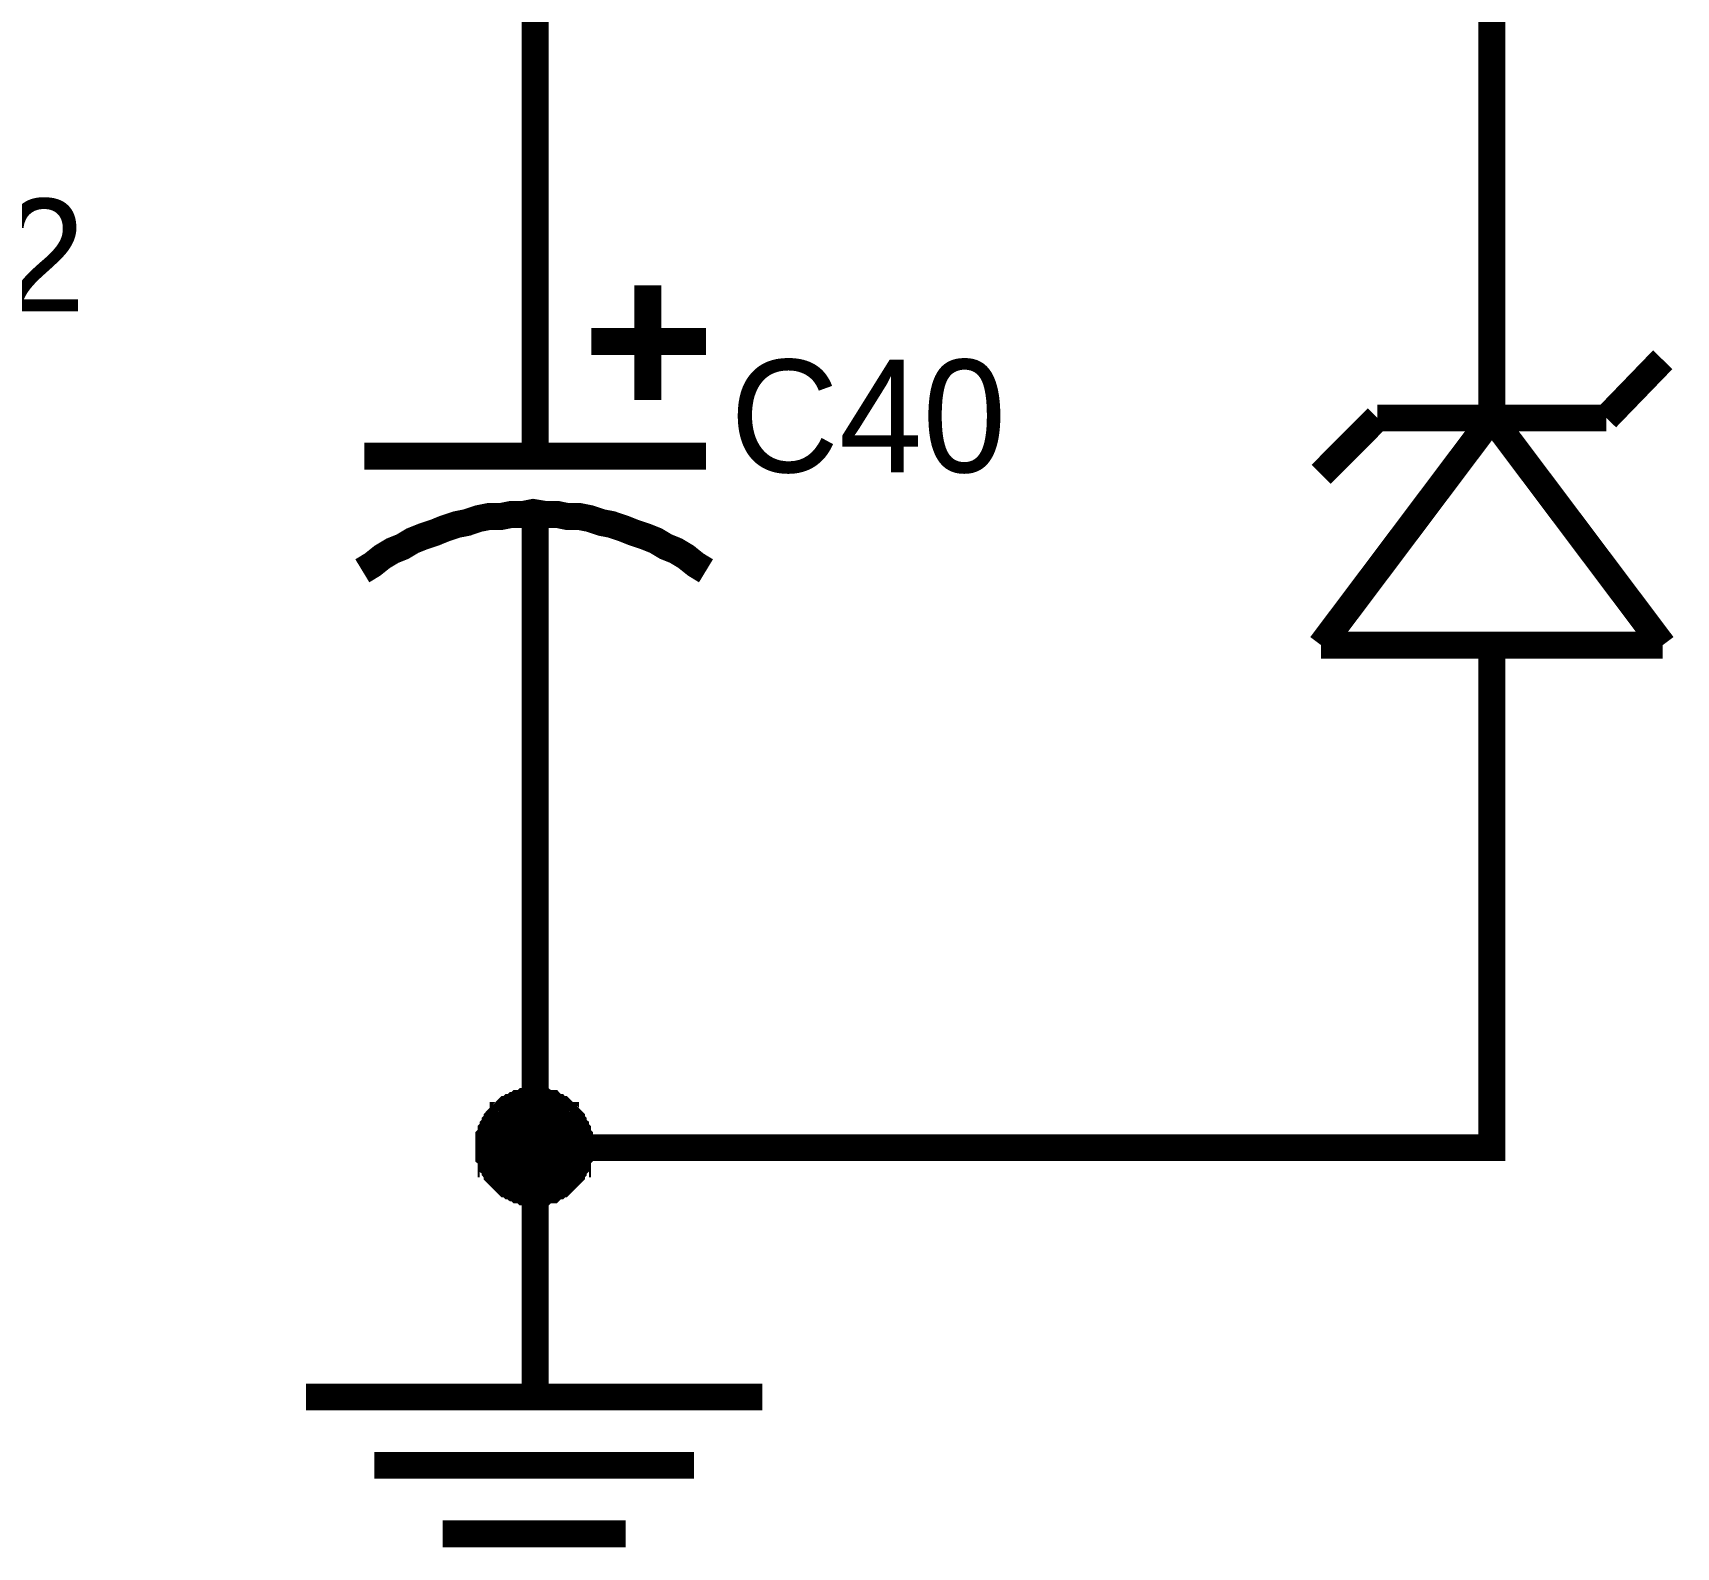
# Model space of a CAD drawing. Header units: millimetres. Extents: x 0 to 800, y 0 to 567.
# Drawn here: x 401.33 to 419.64, y 316.84 to 333.71 of the extents above; entities that cross this region are included whole.
import ezdxf

# ---------------------------------------------------------------- set-up
doc = ezdxf.new("R2010")
doc.units = ezdxf.units.MM
doc.layers.add('Sheet', color=255, linetype='Continuous')

msp = doc.modelspace()

# ---------------------------------------------------------------- linework, layer by layer
at = {"layer": 'Sheet'}
for points, const_width in [([(406.927, 332.465), (406.927, 337.639), (417.589, 337.639)], 0.3), ([(417.589, 333.226), (417.589, 337.549), (417.589, 337.639)], 0.3), ([(417.589, 330.695), (417.589, 333.226)], 0.3), ([(406.927, 329.934), (406.927, 332.465)], 0.3), ([(408.181, 330.897), (408.181, 329.62)], 0.3), ([(417.589, 330.695), (417.589, 329.419)], 0.3), ([(407.554, 330.27), (408.83, 330.27)], 0.3), ([(419.493, 330.068), (418.865, 329.419)], 0.3), ([(406.927, 329.934), (406.927, 328.993)], 0.3), ([(416.312, 329.419), (415.685, 328.791)], 0.3), ([(417.589, 329.419), (415.685, 326.888)], 0.3), ([(418.865, 329.419), (416.312, 329.419)], 0.3), ([(419.493, 326.888), (417.589, 329.419)], 0.3), ([(405.023, 328.993), (408.83, 328.993)], 0.3), ([(408.83, 327.716), (408.718, 327.784), (408.607, 327.873), (408.495, 327.94), (408.383, 327.985), (408.271, 328.052), (408.159, 328.097), (408.024, 328.142), (407.912, 328.187), (407.778, 328.232), (407.666, 328.254), (407.531, 328.299), (407.419, 328.321), (407.285, 328.321), (407.173, 328.344), (407.039, 328.344), (406.904, 328.366), (406.792, 328.344), (406.658, 328.344), (406.546, 328.321), (406.411, 328.321), (406.299, 328.299), (406.165, 328.254), (406.053, 328.232), (405.919, 328.187), (405.807, 328.142), (405.672, 328.097), (405.56, 328.052), (405.448, 327.985), (405.336, 327.94), (405.224, 327.873), (405.112, 327.784), (405, 327.716)], 0.3), ([(406.927, 328.366), (406.927, 327.403)], 0.3), ([(406.927, 327.403), (406.927, 324.849)], 0.3), ([(415.685, 326.888), (419.493, 326.888)], 0.3), ([(417.589, 325.611), (417.589, 326.888)], 0.3), ([(417.589, 325.611), (417.589, 323.08)], 0.3), ([(406.927, 324.849), (406.927, 321.288), (406.927, 321.042)], 0.3), ([(417.589, 323.08), (417.589, 321.288), (406.927, 321.288)], 0.3), ([(406.411, 321.288), (406.411, 321.31), (406.411, 321.333), (406.411, 321.377), (406.411, 321.4), (406.434, 321.422), (406.434, 321.445), (406.434, 321.467), (406.456, 321.489), (406.456, 321.512), (406.479, 321.534), (406.479, 321.557), (406.501, 321.579), (406.501, 321.601), (406.523, 321.624), (406.546, 321.646), (406.568, 321.646), (406.568, 321.669), (406.591, 321.691), (406.613, 321.713), (406.635, 321.713), (406.658, 321.736), (406.68, 321.736), (406.703, 321.758), (406.725, 321.758), (406.747, 321.781), (406.77, 321.781), (406.792, 321.781), (406.815, 321.803), (406.837, 321.803), (406.882, 321.803), (406.904, 321.803), (406.927, 321.803)], 0.3), ([(406.411, 321.288), (406.411, 321.31), (406.411, 321.333), (406.411, 321.377), (406.411, 321.4), (406.434, 321.422), (406.434, 321.445), (406.434, 321.467), (406.456, 321.489), (406.456, 321.512), (406.479, 321.534), (406.479, 321.557), (406.501, 321.579), (406.501, 321.601), (406.523, 321.624), (406.546, 321.646), (406.568, 321.646), (406.568, 321.669), (406.591, 321.691), (406.613, 321.713), (406.635, 321.713), (406.658, 321.736), (406.68, 321.736), (406.703, 321.758), (406.725, 321.758), (406.747, 321.781), (406.77, 321.781), (406.792, 321.781), (406.815, 321.803), (406.837, 321.803), (406.882, 321.803), (406.904, 321.803), (406.927, 321.803)], 0.3), ([(406.411, 321.288), (406.411, 321.31), (406.411, 321.333), (406.411, 321.377), (406.411, 321.4), (406.434, 321.422), (406.434, 321.445), (406.434, 321.467), (406.456, 321.489), (406.456, 321.512), (406.479, 321.534), (406.479, 321.557), (406.501, 321.579), (406.501, 321.601), (406.523, 321.624), (406.546, 321.646), (406.568, 321.646), (406.568, 321.669), (406.591, 321.691), (406.613, 321.713), (406.635, 321.713), (406.658, 321.736), (406.68, 321.736), (406.703, 321.758), (406.725, 321.758), (406.747, 321.781), (406.77, 321.781), (406.792, 321.781), (406.815, 321.803), (406.837, 321.803), (406.882, 321.803), (406.904, 321.803), (406.927, 321.803)], 0.3), ([(406.411, 321.288), (406.411, 321.31), (406.411, 321.333), (406.411, 321.377), (406.411, 321.4), (406.434, 321.422), (406.434, 321.445), (406.434, 321.467), (406.456, 321.489), (406.456, 321.512), (406.479, 321.534), (406.479, 321.557), (406.501, 321.579), (406.501, 321.601), (406.523, 321.624), (406.546, 321.646), (406.568, 321.646), (406.568, 321.669), (406.591, 321.691), (406.613, 321.713), (406.635, 321.713), (406.658, 321.736), (406.68, 321.736), (406.703, 321.758), (406.725, 321.758), (406.747, 321.781), (406.77, 321.781), (406.792, 321.781), (406.815, 321.803), (406.837, 321.803), (406.882, 321.803), (406.904, 321.803), (406.927, 321.803)], 0.3), ([(406.411, 321.288), (406.411, 321.31), (406.411, 321.333), (406.411, 321.377), (406.411, 321.4), (406.434, 321.422), (406.434, 321.445), (406.434, 321.467), (406.456, 321.489), (406.456, 321.512), (406.479, 321.534), (406.479, 321.557), (406.501, 321.579), (406.501, 321.601), (406.523, 321.624), (406.546, 321.646), (406.568, 321.646), (406.568, 321.669), (406.591, 321.691), (406.613, 321.713), (406.635, 321.713), (406.658, 321.736), (406.68, 321.736), (406.703, 321.758), (406.725, 321.758), (406.747, 321.781), (406.77, 321.781), (406.792, 321.781), (406.815, 321.803), (406.837, 321.803), (406.882, 321.803), (406.904, 321.803), (406.927, 321.803)], 0.0991), ([(406.411, 321.288), (406.411, 321.31), (406.411, 321.333), (406.411, 321.377), (406.411, 321.4), (406.434, 321.422), (406.434, 321.445), (406.434, 321.467), (406.456, 321.489), (406.456, 321.512), (406.479, 321.534), (406.479, 321.557), (406.501, 321.579), (406.501, 321.601), (406.523, 321.624), (406.546, 321.646), (406.568, 321.646), (406.568, 321.669), (406.591, 321.691), (406.613, 321.713), (406.635, 321.713), (406.658, 321.736), (406.68, 321.736), (406.703, 321.758), (406.725, 321.758), (406.747, 321.781), (406.77, 321.781), (406.792, 321.781), (406.815, 321.803), (406.837, 321.803), (406.882, 321.803), (406.904, 321.803), (406.927, 321.803)], 0.0991), ([(406.411, 321.288), (406.411, 321.31), (406.411, 321.333), (406.411, 321.377), (406.411, 321.4), (406.434, 321.422), (406.434, 321.445), (406.434, 321.467), (406.456, 321.489), (406.456, 321.512), (406.479, 321.534), (406.479, 321.557), (406.501, 321.579), (406.501, 321.601), (406.523, 321.624), (406.546, 321.646), (406.568, 321.646), (406.568, 321.669), (406.591, 321.691), (406.613, 321.713), (406.635, 321.713), (406.658, 321.736), (406.68, 321.736), (406.703, 321.758), (406.725, 321.758), (406.747, 321.781), (406.77, 321.781), (406.792, 321.781), (406.815, 321.803), (406.837, 321.803), (406.882, 321.803), (406.904, 321.803), (406.927, 321.803)], 0.0991), ([(406.411, 321.288), (406.411, 321.31), (406.411, 321.333), (406.411, 321.377), (406.411, 321.4), (406.434, 321.422), (406.434, 321.445), (406.434, 321.467), (406.456, 321.489), (406.456, 321.512), (406.479, 321.534), (406.479, 321.557), (406.501, 321.579), (406.501, 321.601), (406.523, 321.624), (406.546, 321.646), (406.568, 321.646), (406.568, 321.669), (406.591, 321.691), (406.613, 321.713), (406.635, 321.713), (406.658, 321.736), (406.68, 321.736), (406.703, 321.758), (406.725, 321.758), (406.747, 321.781), (406.77, 321.781), (406.792, 321.781), (406.815, 321.803), (406.837, 321.803), (406.882, 321.803), (406.904, 321.803), (406.927, 321.803)], 0.0991), ([(406.927, 321.803), (406.927, 321.803)], 0.3), ([(406.927, 321.803), (406.949, 321.803), (406.971, 321.803), (406.994, 321.803), (407.016, 321.803), (407.039, 321.781), (407.061, 321.781), (407.106, 321.781), (407.128, 321.758), (407.128, 321.758), (407.151, 321.736), (407.173, 321.736), (407.195, 321.713), (407.218, 321.713), (407.24, 321.691), (407.263, 321.669), (407.263, 321.646), (407.285, 321.646), (407.307, 321.624), (407.33, 321.601), (407.33, 321.579), (407.352, 321.557), (407.352, 321.534), (407.375, 321.512), (407.375, 321.489), (407.397, 321.467), (407.397, 321.445), (407.397, 321.422), (407.419, 321.4), (407.419, 321.377), (407.419, 321.333), (407.419, 321.31), (407.419, 321.288)], 0.3), ([(406.927, 321.803), (406.927, 321.803)], 0.3), ([(406.927, 321.803), (406.949, 321.803), (406.971, 321.803), (406.994, 321.803), (407.016, 321.803), (407.039, 321.781), (407.061, 321.781), (407.106, 321.781), (407.128, 321.758), (407.128, 321.758), (407.151, 321.736), (407.173, 321.736), (407.195, 321.713), (407.218, 321.713), (407.24, 321.691), (407.263, 321.669), (407.263, 321.646), (407.285, 321.646), (407.307, 321.624), (407.33, 321.601), (407.33, 321.579), (407.352, 321.557), (407.352, 321.534), (407.375, 321.512), (407.375, 321.489), (407.397, 321.467), (407.397, 321.445), (407.397, 321.422), (407.419, 321.4), (407.419, 321.377), (407.419, 321.333), (407.419, 321.31), (407.419, 321.288)], 0.3), ([(406.927, 321.803), (406.927, 321.803)], 0.3), ([(406.927, 321.803), (406.949, 321.803), (406.971, 321.803), (406.994, 321.803), (407.016, 321.803), (407.039, 321.781), (407.061, 321.781), (407.106, 321.781), (407.128, 321.758), (407.128, 321.758), (407.151, 321.736), (407.173, 321.736), (407.195, 321.713), (407.218, 321.713), (407.24, 321.691), (407.263, 321.669), (407.263, 321.646), (407.285, 321.646), (407.307, 321.624), (407.33, 321.601), (407.33, 321.579), (407.352, 321.557), (407.352, 321.534), (407.375, 321.512), (407.375, 321.489), (407.397, 321.467), (407.397, 321.445), (407.397, 321.422), (407.419, 321.4), (407.419, 321.377), (407.419, 321.333), (407.419, 321.31), (407.419, 321.288)], 0.3), ([(406.927, 321.803), (406.927, 321.803)], 0.3), ([(406.927, 321.803), (406.949, 321.803), (406.971, 321.803), (406.994, 321.803), (407.016, 321.803), (407.039, 321.781), (407.061, 321.781), (407.106, 321.781), (407.128, 321.758), (407.128, 321.758), (407.151, 321.736), (407.173, 321.736), (407.195, 321.713), (407.218, 321.713), (407.24, 321.691), (407.263, 321.669), (407.263, 321.646), (407.285, 321.646), (407.307, 321.624), (407.33, 321.601), (407.33, 321.579), (407.352, 321.557), (407.352, 321.534), (407.375, 321.512), (407.375, 321.489), (407.397, 321.467), (407.397, 321.445), (407.397, 321.422), (407.419, 321.4), (407.419, 321.377), (407.419, 321.333), (407.419, 321.31), (407.419, 321.288)], 0.3), ([(406.927, 321.803), (406.927, 321.803)], 0.0991), ([(406.927, 321.803), (406.949, 321.803), (406.971, 321.803), (406.994, 321.803), (407.016, 321.803), (407.039, 321.781), (407.061, 321.781), (407.106, 321.781), (407.128, 321.758), (407.128, 321.758), (407.151, 321.736), (407.173, 321.736), (407.195, 321.713), (407.218, 321.713), (407.24, 321.691), (407.263, 321.669), (407.263, 321.646), (407.285, 321.646), (407.307, 321.624), (407.33, 321.601), (407.33, 321.579), (407.352, 321.557), (407.352, 321.534), (407.375, 321.512), (407.375, 321.489), (407.397, 321.467), (407.397, 321.445), (407.397, 321.422), (407.419, 321.4), (407.419, 321.377), (407.419, 321.333), (407.419, 321.31), (407.419, 321.288)], 0.0991), ([(406.927, 321.803), (406.927, 321.803)], 0.0991), ([(406.927, 321.803), (406.949, 321.803), (406.971, 321.803), (406.994, 321.803), (407.016, 321.803), (407.039, 321.781), (407.061, 321.781), (407.106, 321.781), (407.128, 321.758), (407.128, 321.758), (407.151, 321.736), (407.173, 321.736), (407.195, 321.713), (407.218, 321.713), (407.24, 321.691), (407.263, 321.669), (407.263, 321.646), (407.285, 321.646), (407.307, 321.624), (407.33, 321.601), (407.33, 321.579), (407.352, 321.557), (407.352, 321.534), (407.375, 321.512), (407.375, 321.489), (407.397, 321.467), (407.397, 321.445), (407.397, 321.422), (407.419, 321.4), (407.419, 321.377), (407.419, 321.333), (407.419, 321.31), (407.419, 321.288)], 0.0991), ([(406.927, 321.803), (406.927, 321.803)], 0.0991), ([(406.927, 321.803), (406.949, 321.803), (406.971, 321.803), (406.994, 321.803), (407.016, 321.803), (407.039, 321.781), (407.061, 321.781), (407.106, 321.781), (407.128, 321.758), (407.128, 321.758), (407.151, 321.736), (407.173, 321.736), (407.195, 321.713), (407.218, 321.713), (407.24, 321.691), (407.263, 321.669), (407.263, 321.646), (407.285, 321.646), (407.307, 321.624), (407.33, 321.601), (407.33, 321.579), (407.352, 321.557), (407.352, 321.534), (407.375, 321.512), (407.375, 321.489), (407.397, 321.467), (407.397, 321.445), (407.397, 321.422), (407.419, 321.4), (407.419, 321.377), (407.419, 321.333), (407.419, 321.31), (407.419, 321.288)], 0.0991), ([(406.927, 321.803), (406.927, 321.803)], 0.0991), ([(406.927, 321.803), (406.949, 321.803), (406.971, 321.803), (406.994, 321.803), (407.016, 321.803), (407.039, 321.781), (407.061, 321.781), (407.106, 321.781), (407.128, 321.758), (407.128, 321.758), (407.151, 321.736), (407.173, 321.736), (407.195, 321.713), (407.218, 321.713), (407.24, 321.691), (407.263, 321.669), (407.263, 321.646), (407.285, 321.646), (407.307, 321.624), (407.33, 321.601), (407.33, 321.579), (407.352, 321.557), (407.352, 321.534), (407.375, 321.512), (407.375, 321.489), (407.397, 321.467), (407.397, 321.445), (407.397, 321.422), (407.419, 321.4), (407.419, 321.377), (407.419, 321.333), (407.419, 321.31), (407.419, 321.288)], 0.0991), ([(406.927, 320.795), (406.904, 320.795), (406.882, 320.795), (406.837, 320.795), (406.815, 320.795), (406.792, 320.818), (406.77, 320.818), (406.747, 320.818), (406.725, 320.84), (406.703, 320.84), (406.68, 320.862), (406.658, 320.862), (406.635, 320.885), (406.613, 320.885), (406.591, 320.907), (406.568, 320.93), (406.568, 320.93), (406.546, 320.952), (406.523, 320.974), (406.501, 320.997), (406.501, 321.019), (406.479, 321.042), (406.479, 321.064), (406.456, 321.086), (406.456, 321.109), (406.434, 321.109), (406.434, 321.154), (406.434, 321.176), (406.411, 321.198), (406.411, 321.221), (406.411, 321.243), (406.411, 321.266), (406.411, 321.288)], 0.3), ([(406.411, 321.288), (406.411, 321.288)], 0.3), ([(406.927, 320.795), (406.904, 320.795), (406.882, 320.795), (406.837, 320.795), (406.815, 320.795), (406.792, 320.818), (406.77, 320.818), (406.747, 320.818), (406.725, 320.84), (406.703, 320.84), (406.68, 320.862), (406.658, 320.862), (406.635, 320.885), (406.613, 320.885), (406.591, 320.907), (406.568, 320.93), (406.568, 320.93), (406.546, 320.952), (406.523, 320.974), (406.501, 320.997), (406.501, 321.019), (406.479, 321.042), (406.479, 321.064), (406.456, 321.086), (406.456, 321.109), (406.434, 321.109), (406.434, 321.154), (406.434, 321.176), (406.411, 321.198), (406.411, 321.221), (406.411, 321.243), (406.411, 321.266), (406.411, 321.288)], 0.3), ([(406.411, 321.288), (406.411, 321.288)], 0.3), ([(406.927, 320.795), (406.904, 320.795), (406.882, 320.795), (406.837, 320.795), (406.815, 320.795), (406.792, 320.818), (406.77, 320.818), (406.747, 320.818), (406.725, 320.84), (406.703, 320.84), (406.68, 320.862), (406.658, 320.862), (406.635, 320.885), (406.613, 320.885), (406.591, 320.907), (406.568, 320.93), (406.568, 320.93), (406.546, 320.952), (406.523, 320.974), (406.501, 320.997), (406.501, 321.019), (406.479, 321.042), (406.479, 321.064), (406.456, 321.086), (406.456, 321.109), (406.434, 321.109), (406.434, 321.154), (406.434, 321.176), (406.411, 321.198), (406.411, 321.221), (406.411, 321.243), (406.411, 321.266), (406.411, 321.288)], 0.3), ([(406.411, 321.288), (406.411, 321.288)], 0.3), ([(406.927, 320.795), (406.904, 320.795), (406.882, 320.795), (406.837, 320.795), (406.815, 320.795), (406.792, 320.818), (406.77, 320.818), (406.747, 320.818), (406.725, 320.84), (406.703, 320.84), (406.68, 320.862), (406.658, 320.862), (406.635, 320.885), (406.613, 320.885), (406.591, 320.907), (406.568, 320.93), (406.568, 320.93), (406.546, 320.952), (406.523, 320.974), (406.501, 320.997), (406.501, 321.019), (406.479, 321.042), (406.479, 321.064), (406.456, 321.086), (406.456, 321.109), (406.434, 321.109), (406.434, 321.154), (406.434, 321.176), (406.411, 321.198), (406.411, 321.221), (406.411, 321.243), (406.411, 321.266), (406.411, 321.288)], 0.3), ([(406.411, 321.288), (406.411, 321.288)], 0.3), ([(407.419, 321.288), (407.419, 321.266), (407.419, 321.243), (407.419, 321.221), (407.419, 321.198), (407.397, 321.176), (407.397, 321.154), (407.397, 321.109), (407.375, 321.109), (407.375, 321.086), (407.352, 321.064), (407.352, 321.042), (407.33, 321.019), (407.33, 320.997), (407.307, 320.974), (407.285, 320.952), (407.263, 320.93), (407.263, 320.93), (407.24, 320.907), (407.218, 320.885), (407.195, 320.885), (407.173, 320.862), (407.151, 320.862), (407.128, 320.84), (407.128, 320.84), (407.106, 320.818), (407.061, 320.818), (407.039, 320.818), (407.016, 320.795), (406.994, 320.795), (406.971, 320.795), (406.949, 320.795), (406.927, 320.795)], 0.3), ([(407.419, 321.288), (407.419, 321.266), (407.419, 321.243), (407.419, 321.221), (407.419, 321.198), (407.397, 321.176), (407.397, 321.154), (407.397, 321.109), (407.375, 321.109), (407.375, 321.086), (407.352, 321.064), (407.352, 321.042), (407.33, 321.019), (407.33, 320.997), (407.307, 320.974), (407.285, 320.952), (407.263, 320.93), (407.263, 320.93), (407.24, 320.907), (407.218, 320.885), (407.195, 320.885), (407.173, 320.862), (407.151, 320.862), (407.128, 320.84), (407.128, 320.84), (407.106, 320.818), (407.061, 320.818), (407.039, 320.818), (407.016, 320.795), (406.994, 320.795), (406.971, 320.795), (406.949, 320.795), (406.927, 320.795)], 0.3), ([(407.419, 321.288), (407.419, 321.266), (407.419, 321.243), (407.419, 321.221), (407.419, 321.198), (407.397, 321.176), (407.397, 321.154), (407.397, 321.109), (407.375, 321.109), (407.375, 321.086), (407.352, 321.064), (407.352, 321.042), (407.33, 321.019), (407.33, 320.997), (407.307, 320.974), (407.285, 320.952), (407.263, 320.93), (407.263, 320.93), (407.24, 320.907), (407.218, 320.885), (407.195, 320.885), (407.173, 320.862), (407.151, 320.862), (407.128, 320.84), (407.128, 320.84), (407.106, 320.818), (407.061, 320.818), (407.039, 320.818), (407.016, 320.795), (406.994, 320.795), (406.971, 320.795), (406.949, 320.795), (406.927, 320.795)], 0.3), ([(407.419, 321.288), (407.419, 321.266), (407.419, 321.243), (407.419, 321.221), (407.419, 321.198), (407.397, 321.176), (407.397, 321.154), (407.397, 321.109), (407.375, 321.109), (407.375, 321.086), (407.352, 321.064), (407.352, 321.042), (407.33, 321.019), (407.33, 320.997), (407.307, 320.974), (407.285, 320.952), (407.263, 320.93), (407.263, 320.93), (407.24, 320.907), (407.218, 320.885), (407.195, 320.885), (407.173, 320.862), (407.151, 320.862), (407.128, 320.84), (407.128, 320.84), (407.106, 320.818), (407.061, 320.818), (407.039, 320.818), (407.016, 320.795), (406.994, 320.795), (406.971, 320.795), (406.949, 320.795), (406.927, 320.795)], 0.3), ([(407.419, 321.288), (407.419, 321.288), (407.419, 321.288), (407.419, 321.288), (407.419, 321.288), (407.419, 321.288), (407.419, 321.288), (407.419, 321.288), (407.419, 321.288), (407.419, 321.288), (407.419, 321.288), (407.419, 321.288), (407.419, 321.288), (407.419, 321.288), (407.419, 321.288), (407.419, 321.288), (407.419, 321.288), (407.419, 321.288), (407.419, 321.288), (407.419, 321.288), (407.419, 321.288), (407.419, 321.288), (407.419, 321.288), (407.419, 321.288), (407.419, 321.288), (407.419, 321.288), (407.419, 321.288), (407.419, 321.288), (407.419, 321.288), (407.419, 321.288), (407.419, 321.288), (407.419, 321.288), (407.419, 321.288)], 0.3), ([(407.419, 321.288), (407.419, 321.288)], 0.3), ([(407.419, 321.288), (407.419, 321.288), (407.419, 321.288), (407.419, 321.288), (407.419, 321.288), (407.419, 321.288), (407.419, 321.288), (407.419, 321.288), (407.419, 321.288), (407.419, 321.288), (407.419, 321.288), (407.419, 321.288), (407.419, 321.288), (407.419, 321.288), (407.419, 321.288), (407.419, 321.288), (407.419, 321.288), (407.419, 321.288), (407.419, 321.288), (407.419, 321.288), (407.419, 321.288), (407.419, 321.288), (407.419, 321.288), (407.419, 321.288), (407.419, 321.288), (407.419, 321.288), (407.419, 321.288), (407.419, 321.288), (407.419, 321.288), (407.419, 321.288), (407.419, 321.288), (407.419, 321.288), (407.419, 321.288)], 0.3), ([(407.419, 321.288), (407.419, 321.288)], 0.3), ([(407.419, 321.288), (407.419, 321.288), (407.419, 321.288), (407.419, 321.288), (407.419, 321.288), (407.419, 321.288), (407.419, 321.288), (407.419, 321.288), (407.419, 321.288), (407.419, 321.288), (407.419, 321.288), (407.419, 321.288), (407.419, 321.288), (407.419, 321.288), (407.419, 321.288), (407.419, 321.288), (407.419, 321.288), (407.419, 321.288), (407.419, 321.288), (407.419, 321.288), (407.419, 321.288), (407.419, 321.288), (407.419, 321.288), (407.419, 321.288), (407.419, 321.288), (407.419, 321.288), (407.419, 321.288), (407.419, 321.288), (407.419, 321.288), (407.419, 321.288), (407.419, 321.288), (407.419, 321.288), (407.419, 321.288)], 0.3), ([(407.419, 321.288), (407.419, 321.288)], 0.3), ([(407.419, 321.288), (407.419, 321.288), (407.419, 321.288), (407.419, 321.288), (407.419, 321.288), (407.419, 321.288), (407.419, 321.288), (407.419, 321.288), (407.419, 321.288), (407.419, 321.288), (407.419, 321.288), (407.419, 321.288), (407.419, 321.288), (407.419, 321.288), (407.419, 321.288), (407.419, 321.288), (407.419, 321.288), (407.419, 321.288), (407.419, 321.288), (407.419, 321.288), (407.419, 321.288), (407.419, 321.288), (407.419, 321.288), (407.419, 321.288), (407.419, 321.288), (407.419, 321.288), (407.419, 321.288), (407.419, 321.288), (407.419, 321.288), (407.419, 321.288), (407.419, 321.288), (407.419, 321.288), (407.419, 321.288)], 0.3), ([(407.419, 321.288), (407.419, 321.288)], 0.3), ([(406.927, 320.795), (406.904, 320.795), (406.882, 320.795), (406.837, 320.795), (406.815, 320.795), (406.792, 320.818), (406.77, 320.818), (406.747, 320.818), (406.725, 320.84), (406.703, 320.84), (406.68, 320.862), (406.658, 320.862), (406.635, 320.885), (406.613, 320.885), (406.591, 320.907), (406.568, 320.93), (406.568, 320.93), (406.546, 320.952), (406.523, 320.974), (406.501, 320.997), (406.501, 321.019), (406.479, 321.042), (406.479, 321.064), (406.456, 321.086), (406.456, 321.109), (406.434, 321.109), (406.434, 321.154), (406.434, 321.176), (406.411, 321.198), (406.411, 321.221), (406.411, 321.243), (406.411, 321.266), (406.411, 321.288)], 0.0991), ([(406.411, 321.288), (406.411, 321.288)], 0.0991), ([(406.927, 320.795), (406.904, 320.795), (406.882, 320.795), (406.837, 320.795), (406.815, 320.795), (406.792, 320.818), (406.77, 320.818), (406.747, 320.818), (406.725, 320.84), (406.703, 320.84), (406.68, 320.862), (406.658, 320.862), (406.635, 320.885), (406.613, 320.885), (406.591, 320.907), (406.568, 320.93), (406.568, 320.93), (406.546, 320.952), (406.523, 320.974), (406.501, 320.997), (406.501, 321.019), (406.479, 321.042), (406.479, 321.064), (406.456, 321.086), (406.456, 321.109), (406.434, 321.109), (406.434, 321.154), (406.434, 321.176), (406.411, 321.198), (406.411, 321.221), (406.411, 321.243), (406.411, 321.266), (406.411, 321.288)], 0.0991), ([(406.411, 321.288), (406.411, 321.288)], 0.0991), ([(406.927, 320.795), (406.904, 320.795), (406.882, 320.795), (406.837, 320.795), (406.815, 320.795), (406.792, 320.818), (406.77, 320.818), (406.747, 320.818), (406.725, 320.84), (406.703, 320.84), (406.68, 320.862), (406.658, 320.862), (406.635, 320.885), (406.613, 320.885), (406.591, 320.907), (406.568, 320.93), (406.568, 320.93), (406.546, 320.952), (406.523, 320.974), (406.501, 320.997), (406.501, 321.019), (406.479, 321.042), (406.479, 321.064), (406.456, 321.086), (406.456, 321.109), (406.434, 321.109), (406.434, 321.154), (406.434, 321.176), (406.411, 321.198), (406.411, 321.221), (406.411, 321.243), (406.411, 321.266), (406.411, 321.288)], 0.0991), ([(406.411, 321.288), (406.411, 321.288)], 0.0991), ([(406.927, 320.795), (406.904, 320.795), (406.882, 320.795), (406.837, 320.795), (406.815, 320.795), (406.792, 320.818), (406.77, 320.818), (406.747, 320.818), (406.725, 320.84), (406.703, 320.84), (406.68, 320.862), (406.658, 320.862), (406.635, 320.885), (406.613, 320.885), (406.591, 320.907), (406.568, 320.93), (406.568, 320.93), (406.546, 320.952), (406.523, 320.974), (406.501, 320.997), (406.501, 321.019), (406.479, 321.042), (406.479, 321.064), (406.456, 321.086), (406.456, 321.109), (406.434, 321.109), (406.434, 321.154), (406.434, 321.176), (406.411, 321.198), (406.411, 321.221), (406.411, 321.243), (406.411, 321.266), (406.411, 321.288)], 0.0991), ([(406.411, 321.288), (406.411, 321.288)], 0.0991), ([(407.419, 321.288), (407.419, 321.266), (407.419, 321.243), (407.419, 321.221), (407.419, 321.198), (407.397, 321.176), (407.397, 321.154), (407.397, 321.109), (407.375, 321.109), (407.375, 321.086), (407.352, 321.064), (407.352, 321.042), (407.33, 321.019), (407.33, 320.997), (407.307, 320.974), (407.285, 320.952), (407.263, 320.93), (407.263, 320.93), (407.24, 320.907), (407.218, 320.885), (407.195, 320.885), (407.173, 320.862), (407.151, 320.862), (407.128, 320.84), (407.128, 320.84), (407.106, 320.818), (407.061, 320.818), (407.039, 320.818), (407.016, 320.795), (406.994, 320.795), (406.971, 320.795), (406.949, 320.795), (406.927, 320.795)], 0.0991), ([(407.419, 321.288), (407.419, 321.266), (407.419, 321.243), (407.419, 321.221), (407.419, 321.198), (407.397, 321.176), (407.397, 321.154), (407.397, 321.109), (407.375, 321.109), (407.375, 321.086), (407.352, 321.064), (407.352, 321.042), (407.33, 321.019), (407.33, 320.997), (407.307, 320.974), (407.285, 320.952), (407.263, 320.93), (407.263, 320.93), (407.24, 320.907), (407.218, 320.885), (407.195, 320.885), (407.173, 320.862), (407.151, 320.862), (407.128, 320.84), (407.128, 320.84), (407.106, 320.818), (407.061, 320.818), (407.039, 320.818), (407.016, 320.795), (406.994, 320.795), (406.971, 320.795), (406.949, 320.795), (406.927, 320.795)], 0.0991), ([(407.419, 321.288), (407.419, 321.266), (407.419, 321.243), (407.419, 321.221), (407.419, 321.198), (407.397, 321.176), (407.397, 321.154), (407.397, 321.109), (407.375, 321.109), (407.375, 321.086), (407.352, 321.064), (407.352, 321.042), (407.33, 321.019), (407.33, 320.997), (407.307, 320.974), (407.285, 320.952), (407.263, 320.93), (407.263, 320.93), (407.24, 320.907), (407.218, 320.885), (407.195, 320.885), (407.173, 320.862), (407.151, 320.862), (407.128, 320.84), (407.128, 320.84), (407.106, 320.818), (407.061, 320.818), (407.039, 320.818), (407.016, 320.795), (406.994, 320.795), (406.971, 320.795), (406.949, 320.795), (406.927, 320.795)], 0.0991), ([(407.419, 321.288), (407.419, 321.266), (407.419, 321.243), (407.419, 321.221), (407.419, 321.198), (407.397, 321.176), (407.397, 321.154), (407.397, 321.109), (407.375, 321.109), (407.375, 321.086), (407.352, 321.064), (407.352, 321.042), (407.33, 321.019), (407.33, 320.997), (407.307, 320.974), (407.285, 320.952), (407.263, 320.93), (407.263, 320.93), (407.24, 320.907), (407.218, 320.885), (407.195, 320.885), (407.173, 320.862), (407.151, 320.862), (407.128, 320.84), (407.128, 320.84), (407.106, 320.818), (407.061, 320.818), (407.039, 320.818), (407.016, 320.795), (406.994, 320.795), (406.971, 320.795), (406.949, 320.795), (406.927, 320.795)], 0.0991), ([(407.419, 321.288), (407.419, 321.288), (407.419, 321.288), (407.419, 321.288), (407.419, 321.288), (407.419, 321.288), (407.419, 321.288), (407.419, 321.288), (407.419, 321.288), (407.419, 321.288), (407.419, 321.288), (407.419, 321.288), (407.419, 321.288), (407.419, 321.288), (407.419, 321.288), (407.419, 321.288), (407.419, 321.288), (407.419, 321.288), (407.419, 321.288), (407.419, 321.288), (407.419, 321.288), (407.419, 321.288), (407.419, 321.288), (407.419, 321.288), (407.419, 321.288), (407.419, 321.288), (407.419, 321.288), (407.419, 321.288), (407.419, 321.288), (407.419, 321.288), (407.419, 321.288), (407.419, 321.288), (407.419, 321.288)], 0.0991), ([(407.419, 321.288), (407.419, 321.288)], 0.0991), ([(407.419, 321.288), (407.419, 321.288), (407.419, 321.288), (407.419, 321.288), (407.419, 321.288), (407.419, 321.288), (407.419, 321.288), (407.419, 321.288), (407.419, 321.288), (407.419, 321.288), (407.419, 321.288), (407.419, 321.288), (407.419, 321.288), (407.419, 321.288), (407.419, 321.288), (407.419, 321.288), (407.419, 321.288), (407.419, 321.288), (407.419, 321.288), (407.419, 321.288), (407.419, 321.288), (407.419, 321.288), (407.419, 321.288), (407.419, 321.288), (407.419, 321.288), (407.419, 321.288), (407.419, 321.288), (407.419, 321.288), (407.419, 321.288), (407.419, 321.288), (407.419, 321.288), (407.419, 321.288), (407.419, 321.288)], 0.0991), ([(407.419, 321.288), (407.419, 321.288)], 0.0991), ([(407.419, 321.288), (407.419, 321.288), (407.419, 321.288), (407.419, 321.288), (407.419, 321.288), (407.419, 321.288), (407.419, 321.288), (407.419, 321.288), (407.419, 321.288), (407.419, 321.288), (407.419, 321.288), (407.419, 321.288), (407.419, 321.288), (407.419, 321.288), (407.419, 321.288), (407.419, 321.288), (407.419, 321.288), (407.419, 321.288), (407.419, 321.288), (407.419, 321.288), (407.419, 321.288), (407.419, 321.288), (407.419, 321.288), (407.419, 321.288), (407.419, 321.288), (407.419, 321.288), (407.419, 321.288), (407.419, 321.288), (407.419, 321.288), (407.419, 321.288), (407.419, 321.288), (407.419, 321.288), (407.419, 321.288)], 0.0991), ([(407.419, 321.288), (407.419, 321.288)], 0.0991), ([(407.419, 321.288), (407.419, 321.288), (407.419, 321.288), (407.419, 321.288), (407.419, 321.288), (407.419, 321.288), (407.419, 321.288), (407.419, 321.288), (407.419, 321.288), (407.419, 321.288), (407.419, 321.288), (407.419, 321.288), (407.419, 321.288), (407.419, 321.288), (407.419, 321.288), (407.419, 321.288), (407.419, 321.288), (407.419, 321.288), (407.419, 321.288), (407.419, 321.288), (407.419, 321.288), (407.419, 321.288), (407.419, 321.288), (407.419, 321.288), (407.419, 321.288), (407.419, 321.288), (407.419, 321.288), (407.419, 321.288), (407.419, 321.288), (407.419, 321.288), (407.419, 321.288), (407.419, 321.288), (407.419, 321.288)], 0.0991), ([(407.419, 321.288), (407.419, 321.288)], 0.0991), ([(406.927, 321.042), (406.927, 318.51)], 0.3), ([(404.373, 318.51), (409.458, 318.51)], 0.3), ([(405.135, 317.749), (408.696, 317.749)], 0.3), ([(405.896, 316.987), (407.935, 316.987)], 0.3)]:
    msp.add_lwpolyline(points, dxfattribs=dict(at, const_width=const_width))
at = {"layer": 'Sheet', "const_width": 0.508}
msp.add_lwpolyline([(406.654, 321.31, 1), (407.162, 321.31, 1)], format="xyb", close=True, dxfattribs=at)

# ---------------------------------------------------------------- texts
at = {"layer": 'Sheet'}
for s, height, p in [('ECA-1JHG222', 1.25433, (390.822, 330.606)), ('C40', 1.2543, (409.099, 328.814))]:
    msp.add_text(s, height=height, dxfattribs=at).set_placement(p)

doc.saveas('drawing.dxf')
